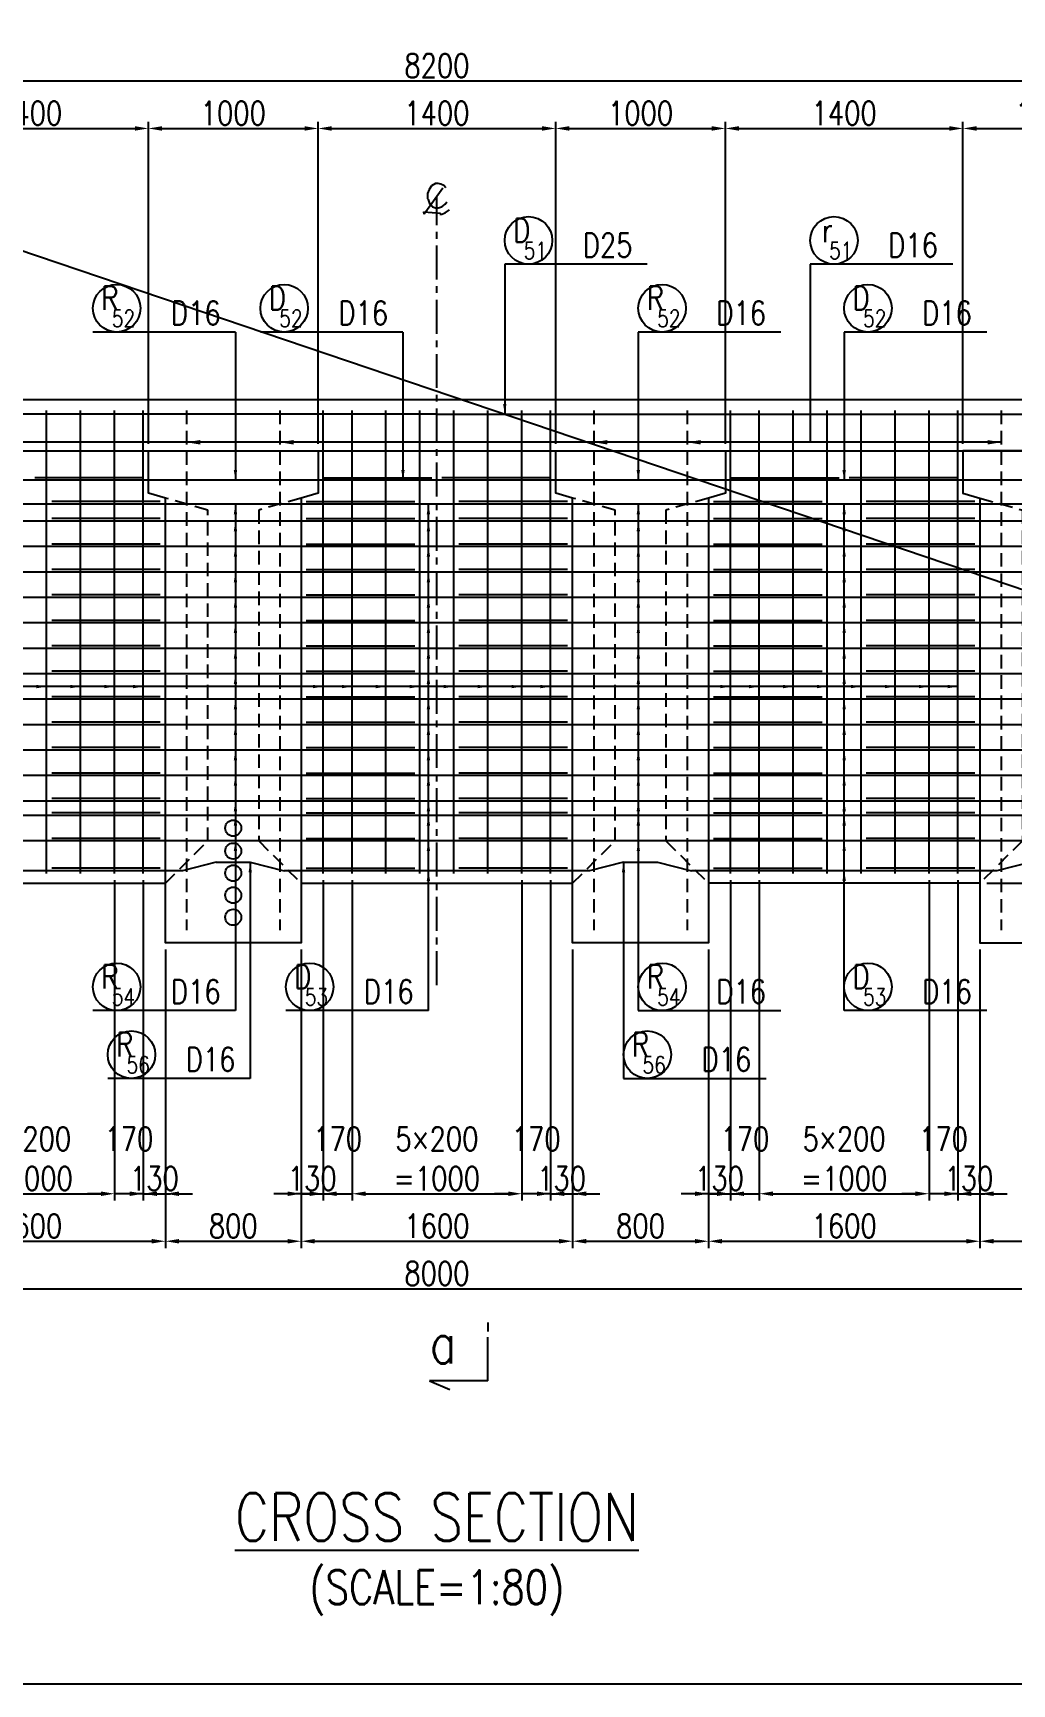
# Model space of a CAD drawing. Header units: millimetres. Extents: x -41433 to 131500, y -94900 to 39745.
# Drawn here: x 56120 to 61889, y 0 to 9733 of the extents above; entities that cross this region are included whole.
import ezdxf
from ezdxf.enums import TextEntityAlignment as Align

# ---------------------------------------------------------------- set-up
doc = ezdxf.new("R2010")
doc.units = ezdxf.units.MM
doc.header["$LTSCALE"] = 160
doc.header["$MEASUREMENT"] = 0
doc.linetypes.add('CENTER', pattern=[2, 1.25, -0.25, 0.25, -0.25])
doc.linetypes.add('DASHED', pattern=[0.75, 0.5, -0.25])
doc.layers.get('DEFPOINTS').update_dxf_attribs({"color": 53, "linetype": 'CONTINUOUS'})
for name, color, linetype in [('CENTER', 6, 'CENTER'), ('DIM', 6, 'CONTINUOUS'), ('DIM-L', 6, 'CONTINUOUS'), ('GAIKEI-KEIKAKU', 4, 'CONTINUOUS'), ('TEKKIN-L', 2, 'CONTINUOUS'), ('TEKKIN-R', 3, 'CONTINUOUS'), ('TEKKIN-S', 3, 'CONTINUOUS'), ('TEXT', 4, 'CONTINUOUS'), ('TITLE', 3, 'CONTINUOUS')]:
    doc.layers.add(name, color=color, linetype=linetype)
doc.styles.add('DIM-TEXT', font='ROMANS', dxfattribs={"width": 0.8, "bigfont": 'EXTFONT'})
doc.styles.add('romans', font='romans.shx', dxfattribs={"bigfont": 'extfont.shx'})
doc.dimstyles.new('DIM40', dxfattribs={"dimscale": 40, "dimtxt": 3.5, "dimasz": 2, "dimexe": 1, "dimexo": 1, "dimgap": 0.5, "dimtad": 1, "dimdec": 0, "dimzin": 9, "dimdsep": 46, "dimtxsty": 'DIM-TEXT', "dimcen": 0, "dimclrt": 4, "dimaunit": 1, "dimadec": 4, "dimazin": 0, "dimtfac": 1, "dimtdec": 0, "dimtix": 1, "dimtmove": 2, "dimatfit": 0, "dimfxl": 1, "dimlwd": -1, "dimlwe": -1, "dimarcsym": 0})

# ---------------------------------------------------------------- blocks, each defined once
blk = doc.blocks.new('*D158')
at = {"layer": 'DEFPOINTS', "color": 0, "transparency": 16777216}
for p in [(62600, 9450), (54400, 7270), (62600, 7270)]:
    blk.add_point(p, dxfattribs=at)
at = {"layer": 'DIM', "color": 0, "transparency": 16777216}
for p, q in [((54400, 7310), (54400, 9490)), ((54480, 9450), (62520, 9450)), ((62600, 7310), (62600, 9490))]:
    blk.add_line(p, q, dxfattribs=at)
for points in [[(54480, 9463.3), (54480, 9436.7), (54400, 9450)], [(62520, 9463.3), (62520, 9436.7), (62600, 9450)]]:
    blk.add_solid(points, dxfattribs=at)
at = {"layer": 'DIM', "color": 4, "transparency": 16777216, "insert": (58500, 9540), "char_height": 140, "attachment_point": 5, "style": 'DIM-TEXT'}
blk.add_mtext('8200', dxfattribs=at)
blk = doc.blocks.new('*D160')
at = {"layer": 'DEFPOINTS', "color": 0, "transparency": 16777216}
for p in [(56800, 9170), (55400, 7270), (56800, 7270)]:
    blk.add_point(p, dxfattribs=at)
at = {"layer": 'DIM', "color": 0, "transparency": 16777216}
for p, q in [((55400, 7310), (55400, 9210)), ((55480, 9170), (56720, 9170)), ((56800, 7310), (56800, 9210))]:
    blk.add_line(p, q, dxfattribs=at)
for points in [[(55480, 9183.3), (55480, 9156.7), (55400, 9170)], [(56720, 9183.3), (56720, 9156.7), (56800, 9170)]]:
    blk.add_solid(points, dxfattribs=at)
at = {"layer": 'DIM', "color": 4, "transparency": 16777216, "insert": (56100, 9260), "char_height": 140, "attachment_point": 5, "style": 'DIM-TEXT'}
blk.add_mtext('1400', dxfattribs=at)
blk = doc.blocks.new('*D161')
at = {"layer": 'DEFPOINTS', "color": 0, "transparency": 16777216}
for p in [(57800, 9170), (56800, 7270), (57800, 7270)]:
    blk.add_point(p, dxfattribs=at)
at = {"layer": 'DIM', "color": 0, "transparency": 16777216}
for p, q in [((56800, 7310), (56800, 9210)), ((56880, 9170), (57720, 9170)), ((57800, 7310), (57800, 9210))]:
    blk.add_line(p, q, dxfattribs=at)
for points in [[(56880, 9183.3), (56880, 9156.7), (56800, 9170)], [(57720, 9183.3), (57720, 9156.7), (57800, 9170)]]:
    blk.add_solid(points, dxfattribs=at)
at = {"layer": 'DIM', "color": 4, "transparency": 16777216, "insert": (57300, 9260), "char_height": 140, "attachment_point": 5, "style": 'DIM-TEXT'}
blk.add_mtext('1000', dxfattribs=at)
blk = doc.blocks.new('*D162')
at = {"layer": 'DEFPOINTS', "color": 0, "transparency": 16777216}
for p in [(59200, 9170), (57800, 7270), (59200, 7270)]:
    blk.add_point(p, dxfattribs=at)
at = {"layer": 'DIM', "color": 0, "transparency": 16777216}
for p, q in [((57800, 7310), (57800, 9210)), ((57880, 9170), (59120, 9170)), ((59200, 7310), (59200, 9210))]:
    blk.add_line(p, q, dxfattribs=at)
for points in [[(57880, 9183.3), (57880, 9156.7), (57800, 9170)], [(59120, 9183.3), (59120, 9156.7), (59200, 9170)]]:
    blk.add_solid(points, dxfattribs=at)
at = {"layer": 'DIM', "color": 4, "transparency": 16777216, "insert": (58500, 9260), "char_height": 140, "attachment_point": 5, "style": 'DIM-TEXT'}
blk.add_mtext('1400', dxfattribs=at)
blk = doc.blocks.new('*D163')
at = {"layer": 'DEFPOINTS', "color": 0, "transparency": 16777216}
for p in [(60200, 9170), (59200, 7270), (60200, 7270)]:
    blk.add_point(p, dxfattribs=at)
at = {"layer": 'DIM', "color": 0, "transparency": 16777216}
for p, q in [((59200, 7310), (59200, 9210)), ((59280, 9170), (60120, 9170)), ((60200, 7310), (60200, 9210))]:
    blk.add_line(p, q, dxfattribs=at)
for points in [[(59280, 9183.3), (59280, 9156.7), (59200, 9170)], [(60120, 9183.3), (60120, 9156.7), (60200, 9170)]]:
    blk.add_solid(points, dxfattribs=at)
at = {"layer": 'DIM', "color": 4, "transparency": 16777216, "insert": (59700, 9260), "char_height": 140, "attachment_point": 5, "style": 'DIM-TEXT'}
blk.add_mtext('1000', dxfattribs=at)
blk = doc.blocks.new('*D164')
at = {"layer": 'DEFPOINTS', "color": 0, "transparency": 16777216}
for p in [(61600, 9170), (60200, 7270), (61600, 7270)]:
    blk.add_point(p, dxfattribs=at)
at = {"layer": 'DIM', "color": 0, "transparency": 16777216}
for p, q in [((60200, 7310), (60200, 9210)), ((60280, 9170), (61520, 9170)), ((61600, 7310), (61600, 9210))]:
    blk.add_line(p, q, dxfattribs=at)
for points in [[(60280, 9183.3), (60280, 9156.7), (60200, 9170)], [(61520, 9183.3), (61520, 9156.7), (61600, 9170)]]:
    blk.add_solid(points, dxfattribs=at)
at = {"layer": 'DIM', "color": 4, "transparency": 16777216, "insert": (60900, 9260), "char_height": 140, "attachment_point": 5, "style": 'DIM-TEXT'}
blk.add_mtext('1400', dxfattribs=at)
blk = doc.blocks.new('*D165')
at = {"layer": 'DEFPOINTS', "color": 0, "transparency": 16777216}
for p in [(62600, 9170), (61600, 7270), (62600, 7270)]:
    blk.add_point(p, dxfattribs=at)
at = {"layer": 'DIM', "color": 0, "transparency": 16777216}
for p, q in [((61600, 7310), (61600, 9210)), ((61680, 9170), (62520, 9170)), ((62600, 7310), (62600, 9210))]:
    blk.add_line(p, q, dxfattribs=at)
for points in [[(61680, 9183.3), (61680, 9156.7), (61600, 9170)], [(62520, 9183.3), (62520, 9156.7), (62600, 9170)]]:
    blk.add_solid(points, dxfattribs=at)
at = {"layer": 'DIM', "color": 4, "transparency": 16777216, "insert": (62100, 9260), "char_height": 140, "attachment_point": 5, "style": 'DIM-TEXT'}
blk.add_mtext('1000', dxfattribs=at)
blk = doc.blocks.new('*D166')
at = {"layer": 'DEFPOINTS', "color": 0, "transparency": 16777216}
for p in [(54500, 4370), (62500, 4370), (62500, 2330)]:
    blk.add_point(p, dxfattribs=at)
at = {"layer": 'DIM', "color": 0, "transparency": 16777216}
for p, q in [((54500, 4330), (54500, 2290)), ((62500, 4330), (62500, 2290)), ((54580, 2330), (62420, 2330))]:
    blk.add_line(p, q, dxfattribs=at)
for points in [[(54580, 2343.3), (54580, 2316.7), (54500, 2330)], [(62420, 2343.3), (62420, 2316.7), (62500, 2330)]]:
    blk.add_solid(points, dxfattribs=at)
at = {"layer": 'DIM', "color": 4, "transparency": 16777216, "insert": (58500, 2420), "char_height": 140, "attachment_point": 5, "style": 'DIM-TEXT'}
blk.add_mtext('8000', dxfattribs=at)
blk = doc.blocks.new('*D168')
at = {"layer": 'DEFPOINTS', "color": 0, "transparency": 16777216}
for p in [(55300, 4370), (56900, 4370), (56900, 2610)]:
    blk.add_point(p, dxfattribs=at)
at = {"layer": 'DIM', "color": 0, "transparency": 16777216}
for p, q in [((55300, 4330), (55300, 2570)), ((56900, 4330), (56900, 2570)), ((55380, 2610), (56820, 2610))]:
    blk.add_line(p, q, dxfattribs=at)
for points in [[(55380, 2623.3), (55380, 2596.7), (55300, 2610)], [(56820, 2623.3), (56820, 2596.7), (56900, 2610)]]:
    blk.add_solid(points, dxfattribs=at)
at = {"layer": 'DIM', "color": 4, "transparency": 16777216, "insert": (56100, 2700), "char_height": 140, "attachment_point": 5, "style": 'DIM-TEXT'}
blk.add_mtext('1600', dxfattribs=at)
blk = doc.blocks.new('*D169')
at = {"layer": 'DEFPOINTS', "color": 0, "transparency": 16777216}
for p in [(56900, 4370), (57700, 4370), (57700, 2610)]:
    blk.add_point(p, dxfattribs=at)
at = {"layer": 'DIM', "color": 0, "transparency": 16777216}
for p, q in [((56900, 4330), (56900, 2570)), ((57700, 4330), (57700, 2570)), ((56980, 2610), (57620, 2610))]:
    blk.add_line(p, q, dxfattribs=at)
for points in [[(56980, 2623.3), (56980, 2596.7), (56900, 2610)], [(57620, 2623.3), (57620, 2596.7), (57700, 2610)]]:
    blk.add_solid(points, dxfattribs=at)
at = {"layer": 'DIM', "color": 4, "transparency": 16777216, "insert": (57300, 2700), "char_height": 140, "attachment_point": 5, "style": 'DIM-TEXT'}
blk.add_mtext('800', dxfattribs=at)
blk = doc.blocks.new('*D170')
at = {"layer": 'DEFPOINTS', "color": 0, "transparency": 16777216}
for p in [(57700, 4370), (59300, 4370), (59300, 2610)]:
    blk.add_point(p, dxfattribs=at)
at = {"layer": 'DIM', "color": 0, "transparency": 16777216}
for p, q in [((57700, 4330), (57700, 2570)), ((59300, 4330), (59300, 2570)), ((57780, 2610), (59220, 2610))]:
    blk.add_line(p, q, dxfattribs=at)
for points in [[(57780, 2623.3), (57780, 2596.7), (57700, 2610)], [(59220, 2623.3), (59220, 2596.7), (59300, 2610)]]:
    blk.add_solid(points, dxfattribs=at)
at = {"layer": 'DIM', "color": 4, "transparency": 16777216, "insert": (58500, 2700), "char_height": 140, "attachment_point": 5, "style": 'DIM-TEXT'}
blk.add_mtext('1600', dxfattribs=at)
blk = doc.blocks.new('*D171')
at = {"layer": 'DEFPOINTS', "color": 0, "transparency": 16777216}
for p in [(59300, 4370), (60100, 4370), (60100, 2610)]:
    blk.add_point(p, dxfattribs=at)
at = {"layer": 'DIM', "color": 0, "transparency": 16777216}
for p, q in [((59300, 4330), (59300, 2570)), ((60100, 4330), (60100, 2570)), ((59380, 2610), (60020, 2610))]:
    blk.add_line(p, q, dxfattribs=at)
for points in [[(59380, 2623.3), (59380, 2596.7), (59300, 2610)], [(60020, 2623.3), (60020, 2596.7), (60100, 2610)]]:
    blk.add_solid(points, dxfattribs=at)
at = {"layer": 'DIM', "color": 4, "transparency": 16777216, "insert": (59700, 2700), "char_height": 140, "attachment_point": 5, "style": 'DIM-TEXT'}
blk.add_mtext('800', dxfattribs=at)
blk = doc.blocks.new('*D172')
at = {"layer": 'DEFPOINTS', "color": 0, "transparency": 16777216}
for p in [(60100, 4370), (61700, 4370), (61700, 2610)]:
    blk.add_point(p, dxfattribs=at)
at = {"layer": 'DIM', "color": 0, "transparency": 16777216}
for p, q in [((60100, 4330), (60100, 2570)), ((61700, 4330), (61700, 2570)), ((60180, 2610), (61620, 2610))]:
    blk.add_line(p, q, dxfattribs=at)
for points in [[(60180, 2623.3), (60180, 2596.7), (60100, 2610)], [(61620, 2623.3), (61620, 2596.7), (61700, 2610)]]:
    blk.add_solid(points, dxfattribs=at)
at = {"layer": 'DIM', "color": 4, "transparency": 16777216, "insert": (60900, 2700), "char_height": 140, "attachment_point": 5, "style": 'DIM-TEXT'}
blk.add_mtext('1600', dxfattribs=at)
blk = doc.blocks.new('*D173')
at = {"layer": 'DEFPOINTS', "color": 0, "transparency": 16777216}
for p in [(61700, 4370), (62500, 4370), (62500, 2610)]:
    blk.add_point(p, dxfattribs=at)
at = {"layer": 'DIM', "color": 0, "transparency": 16777216}
for p, q in [((61700, 4330), (61700, 2570)), ((62500, 4330), (62500, 2570)), ((61780, 2610), (62420, 2610))]:
    blk.add_line(p, q, dxfattribs=at)
for points in [[(61780, 2623.3), (61780, 2596.7), (61700, 2610)], [(62420, 2623.3), (62420, 2596.7), (62500, 2610)]]:
    blk.add_solid(points, dxfattribs=at)
at = {"layer": 'DIM', "color": 4, "transparency": 16777216, "insert": (62100, 2700), "char_height": 140, "attachment_point": 5, "style": 'DIM-TEXT'}
blk.add_mtext('800', dxfattribs=at)
blk = doc.blocks.new('*D231')
at = {"layer": 'DEFPOINTS', "color": 0, "transparency": 16777216}
for p in [(55600, 4778), (56600, 4778), (56600, 2890)]:
    blk.add_point(p, dxfattribs=at)
at = {"layer": 'DIM', "color": 0, "transparency": 16777216}
for p, q in [((55600, 4738), (55600, 2850)), ((56600, 4738), (56600, 2850)), ((55680, 2890), (56520, 2890))]:
    blk.add_line(p, q, dxfattribs=at)
for points in [[(55680, 2903.3), (55680, 2876.7), (55600, 2890)], [(56520, 2903.3), (56520, 2876.7), (56600, 2890)]]:
    blk.add_solid(points, dxfattribs=at)
at = {"layer": 'DIM', "color": 4, "transparency": 16777216, "insert": (56100, 3096.7), "char_height": 140, "attachment_point": 5, "style": 'DIM-TEXT'}
blk.add_mtext('5×200\\P=1000', dxfattribs=at)
blk = doc.blocks.new('*D232')
at = {"layer": 'DEFPOINTS', "color": 0, "transparency": 16777216}
for p in [(56770, 4778), (56900, 4370), (56900, 2890)]:
    blk.add_point(p, dxfattribs=at)
at = {"layer": 'DIM', "color": 0, "transparency": 16777216}
for p, q in [((56770, 4738), (56770, 2850)), ((56900, 4330), (56900, 2850)), ((56690, 2890), (56610, 2890)), ((56770, 2890), (56900, 2890)), ((56980, 2890), (57060, 2890))]:
    blk.add_line(p, q, dxfattribs=at)
for points in [[(56690, 2903.3), (56690, 2876.7), (56770, 2890)], [(56980, 2903.3), (56980, 2876.7), (56900, 2890)]]:
    blk.add_solid(points, dxfattribs=at)
at = {"layer": 'DIM', "color": 4, "transparency": 16777216, "insert": (56835, 2980), "char_height": 140, "attachment_point": 5, "style": 'DIM-TEXT'}
blk.add_mtext('130', dxfattribs=at)
blk = doc.blocks.new('*D411')
at = {"layer": 'DEFPOINTS', "color": 0, "transparency": 16777216}
for p in [(56600, 4778), (56770, 4778), (56600, 2890)]:
    blk.add_point(p, dxfattribs=at)
at = {"layer": 'DIM', "color": 0, "transparency": 16777216}
for p, q in [((56600, 4738), (56600, 2850)), ((56770, 4738), (56770, 2850)), ((56520, 2890), (56440, 2890)), ((56770, 2890), (56600, 2890)), ((56850, 2890), (56930, 2890))]:
    blk.add_line(p, q, dxfattribs=at)
for points in [[(56520, 2903.3), (56520, 2876.7), (56600, 2890)], [(56850, 2903.3), (56850, 2876.7), (56770, 2890)]]:
    blk.add_solid(points, dxfattribs=at)
at = {"layer": 'DIM', "color": 4, "transparency": 16777216, "insert": (56685, 3096.7), "char_height": 140, "attachment_point": 5, "style": 'DIM-TEXT'}
blk.add_mtext('170\\P ', dxfattribs=at)
blk = doc.blocks.new('*D414')
at = {"layer": 'DEFPOINTS', "color": 0, "transparency": 16777216}
for p in [(57830, 4778), (57700, 4370), (57830, 2890)]:
    blk.add_point(p, dxfattribs=at)
at = {"layer": 'DIM', "color": 0, "transparency": 16777216}
for p, q in [((57830, 4738), (57830, 2850)), ((57700, 4330), (57700, 2850)), ((57620, 2890), (57540, 2890)), ((57700, 2890), (57830, 2890)), ((57910, 2890), (57990, 2890))]:
    blk.add_line(p, q, dxfattribs=at)
for points in [[(57620, 2903.3), (57620, 2876.7), (57700, 2890)], [(57910, 2903.3), (57910, 2876.7), (57830, 2890)]]:
    blk.add_solid(points, dxfattribs=at)
at = {"layer": 'DIM', "color": 4, "transparency": 16777216, "insert": (57765, 2980), "char_height": 140, "attachment_point": 5, "style": 'DIM-TEXT'}
blk.add_mtext('130', dxfattribs=at)
blk = doc.blocks.new('*D415')
at = {"layer": 'DEFPOINTS', "color": 0, "transparency": 16777216}
for p in [(58000, 4778), (59000, 4778), (59000, 2890)]:
    blk.add_point(p, dxfattribs=at)
at = {"layer": 'DIM', "color": 0, "transparency": 16777216}
for p, q in [((58000, 4738), (58000, 2850)), ((59000, 4738), (59000, 2850)), ((58080, 2890), (58920, 2890))]:
    blk.add_line(p, q, dxfattribs=at)
for points in [[(58080, 2903.3), (58080, 2876.7), (58000, 2890)], [(58920, 2903.3), (58920, 2876.7), (59000, 2890)]]:
    blk.add_solid(points, dxfattribs=at)
at = {"layer": 'DIM', "color": 4, "transparency": 16777216, "insert": (58500, 3096.7), "char_height": 140, "attachment_point": 5, "style": 'DIM-TEXT'}
blk.add_mtext('5×200\\P=1000', dxfattribs=at)
blk = doc.blocks.new('*D416')
at = {"layer": 'DEFPOINTS', "color": 0, "transparency": 16777216}
for p in [(59170, 4778), (59300, 4370), (59300, 2890)]:
    blk.add_point(p, dxfattribs=at)
at = {"layer": 'DIM', "color": 0, "transparency": 16777216}
for p, q in [((59170, 4738), (59170, 2850)), ((59300, 4330), (59300, 2850)), ((59090, 2890), (59010, 2890)), ((59170, 2890), (59300, 2890)), ((59380, 2890), (59460, 2890))]:
    blk.add_line(p, q, dxfattribs=at)
for points in [[(59090, 2903.3), (59090, 2876.7), (59170, 2890)], [(59380, 2903.3), (59380, 2876.7), (59300, 2890)]]:
    blk.add_solid(points, dxfattribs=at)
at = {"layer": 'DIM', "color": 4, "transparency": 16777216, "insert": (59235, 2980), "char_height": 140, "attachment_point": 5, "style": 'DIM-TEXT'}
blk.add_mtext('130', dxfattribs=at)
blk = doc.blocks.new('*D412')
at = {"layer": 'DEFPOINTS', "color": 0, "transparency": 16777216}
for p in [(57830, 4778), (58000, 4778), (58000, 2890)]:
    blk.add_point(p, dxfattribs=at)
at = {"layer": 'DIM', "color": 0, "transparency": 16777216}
for p, q in [((57830, 4738), (57830, 2850)), ((58000, 4738), (58000, 2850)), ((57750, 2890), (57670, 2890)), ((57830, 2890), (58000, 2890)), ((58080, 2890), (58160, 2890))]:
    blk.add_line(p, q, dxfattribs=at)
for points in [[(57750, 2903.3), (57750, 2876.7), (57830, 2890)], [(58080, 2903.3), (58080, 2876.7), (58000, 2890)]]:
    blk.add_solid(points, dxfattribs=at)
at = {"layer": 'DIM', "color": 4, "transparency": 16777216, "insert": (57915, 3096.7), "char_height": 140, "attachment_point": 5, "style": 'DIM-TEXT'}
blk.add_mtext('170\\P ', dxfattribs=at)
blk = doc.blocks.new('*D413')
at = {"layer": 'DEFPOINTS', "color": 0, "transparency": 16777216}
for p in [(59000, 4778), (59170, 4778), (59000, 2890)]:
    blk.add_point(p, dxfattribs=at)
at = {"layer": 'DIM', "color": 0, "transparency": 16777216}
for p, q in [((59000, 4738), (59000, 2850)), ((59170, 4738), (59170, 2850)), ((58920, 2890), (58840, 2890)), ((59170, 2890), (59000, 2890)), ((59250, 2890), (59330, 2890))]:
    blk.add_line(p, q, dxfattribs=at)
for points in [[(58920, 2903.3), (58920, 2876.7), (59000, 2890)], [(59250, 2903.3), (59250, 2876.7), (59170, 2890)]]:
    blk.add_solid(points, dxfattribs=at)
at = {"layer": 'DIM', "color": 4, "transparency": 16777216, "insert": (59085, 3096.7), "char_height": 140, "attachment_point": 5, "style": 'DIM-TEXT'}
blk.add_mtext('170\\P ', dxfattribs=at)
blk = doc.blocks.new('*D419')
at = {"layer": 'DEFPOINTS', "color": 0, "transparency": 16777216}
for p in [(60230, 4778), (60100, 4370), (60230, 2890)]:
    blk.add_point(p, dxfattribs=at)
at = {"layer": 'DIM', "color": 0, "transparency": 16777216}
for p, q in [((60230, 4738), (60230, 2850)), ((60100, 4330), (60100, 2850)), ((60020, 2890), (59940, 2890)), ((60100, 2890), (60230, 2890)), ((60310, 2890), (60390, 2890))]:
    blk.add_line(p, q, dxfattribs=at)
for points in [[(60020, 2903.3), (60020, 2876.7), (60100, 2890)], [(60310, 2903.3), (60310, 2876.7), (60230, 2890)]]:
    blk.add_solid(points, dxfattribs=at)
at = {"layer": 'DIM', "color": 4, "transparency": 16777216, "insert": (60165, 2980), "char_height": 140, "attachment_point": 5, "style": 'DIM-TEXT'}
blk.add_mtext('130', dxfattribs=at)
blk = doc.blocks.new('*D420')
at = {"layer": 'DEFPOINTS', "color": 0, "transparency": 16777216}
for p in [(60400, 4778), (61400, 4778), (61400, 2890)]:
    blk.add_point(p, dxfattribs=at)
at = {"layer": 'DIM', "color": 0, "transparency": 16777216}
for p, q in [((60400, 4738), (60400, 2850)), ((61400, 4738), (61400, 2850)), ((60480, 2890), (61320, 2890))]:
    blk.add_line(p, q, dxfattribs=at)
for points in [[(60480, 2903.3), (60480, 2876.7), (60400, 2890)], [(61320, 2903.3), (61320, 2876.7), (61400, 2890)]]:
    blk.add_solid(points, dxfattribs=at)
at = {"layer": 'DIM', "color": 4, "transparency": 16777216, "insert": (60900, 3096.7), "char_height": 140, "attachment_point": 5, "style": 'DIM-TEXT'}
blk.add_mtext('5×200\\P=1000', dxfattribs=at)
blk = doc.blocks.new('*D421')
at = {"layer": 'DEFPOINTS', "color": 0, "transparency": 16777216}
for p in [(61570, 4778), (61700, 4370), (61700, 2890)]:
    blk.add_point(p, dxfattribs=at)
at = {"layer": 'DIM', "color": 0, "transparency": 16777216}
for p, q in [((61570, 4738), (61570, 2850)), ((61700, 4330), (61700, 2850)), ((61490, 2890), (61410, 2890)), ((61570, 2890), (61700, 2890)), ((61780, 2890), (61860, 2890))]:
    blk.add_line(p, q, dxfattribs=at)
for points in [[(61490, 2903.3), (61490, 2876.7), (61570, 2890)], [(61780, 2903.3), (61780, 2876.7), (61700, 2890)]]:
    blk.add_solid(points, dxfattribs=at)
at = {"layer": 'DIM', "color": 4, "transparency": 16777216, "insert": (61635, 2980), "char_height": 140, "attachment_point": 5, "style": 'DIM-TEXT'}
blk.add_mtext('130', dxfattribs=at)
blk = doc.blocks.new('*D417')
at = {"layer": 'DEFPOINTS', "color": 0, "transparency": 16777216}
for p in [(60230, 4778), (60400, 4778), (60400, 2890)]:
    blk.add_point(p, dxfattribs=at)
at = {"layer": 'DIM', "color": 0, "transparency": 16777216}
for p, q in [((60230, 4738), (60230, 2850)), ((60400, 4738), (60400, 2850)), ((60150, 2890), (60070, 2890)), ((60230, 2890), (60400, 2890)), ((60480, 2890), (60560, 2890))]:
    blk.add_line(p, q, dxfattribs=at)
for points in [[(60150, 2903.3), (60150, 2876.7), (60230, 2890)], [(60480, 2903.3), (60480, 2876.7), (60400, 2890)]]:
    blk.add_solid(points, dxfattribs=at)
at = {"layer": 'DIM', "color": 4, "transparency": 16777216, "insert": (60315, 3096.7), "char_height": 140, "attachment_point": 5, "style": 'DIM-TEXT'}
blk.add_mtext('170\\P ', dxfattribs=at)
blk = doc.blocks.new('*D418')
at = {"layer": 'DEFPOINTS', "color": 0, "transparency": 16777216}
for p in [(61400, 4778), (61570, 4778), (61400, 2890)]:
    blk.add_point(p, dxfattribs=at)
at = {"layer": 'DIM', "color": 0, "transparency": 16777216}
for p, q in [((61400, 4738), (61400, 2850)), ((61570, 4738), (61570, 2850)), ((61320, 2890), (61240, 2890)), ((61570, 2890), (61400, 2890)), ((61650, 2890), (61730, 2890))]:
    blk.add_line(p, q, dxfattribs=at)
for points in [[(61320, 2903.3), (61320, 2876.7), (61400, 2890)], [(61650, 2903.3), (61650, 2876.7), (61570, 2890)]]:
    blk.add_solid(points, dxfattribs=at)
at = {"layer": 'DIM', "color": 4, "transparency": 16777216, "insert": (61485, 3096.7), "char_height": 140, "attachment_point": 5, "style": 'DIM-TEXT'}
blk.add_mtext('170\\P ', dxfattribs=at)
blk = doc.blocks.new('A$C101A6795')
at = {"layer": 'DEFPOINTS'}
for centre in [(0, 675.4), (0, 540), (0, 410), (0, 280), (0, 150)]:
    blk.add_circle(centre, 47.5, dxfattribs=at)
blk = doc.blocks.new('*D1336')
at = {"layer": 'DEFPOINTS', "color": 0, "transparency": 16777216}
for p in [(62200, 4794), (61700, 4720), (64200, 4720)]:
    blk.add_point(p, dxfattribs=at)
at = {"layer": 'DIM', "color": 0, "transparency": 16777216}
for p, q in [((64200, 4874), (64200, 4954)), ((62240, 4794), (64240, 4794)), ((64200, 4794), (64200, 4720)), ((61740, 4720), (64240, 4720)), ((64200, 4640), (64200, 4560))]:
    blk.add_line(p, q, dxfattribs=at)
for points in [[(64186.7, 4874), (64213.3, 4874), (64200, 4794)], [(64186.7, 4640), (64213.3, 4640), (64200, 4720)]]:
    blk.add_solid(points, dxfattribs=at)
at = {"layer": 'DIM', "color": 4, "transparency": 16777216, "insert": (63993.3, 4757), "char_height": 140, "attachment_point": 5, "rotation": 90, "style": 'DIM-TEXT'}
blk.add_mtext('74\\P ', dxfattribs=at)

msp = doc.modelspace()

# ---------------------------------------------------------------- linework, layer by layer
at = {"layer": 'CENTER'}
msp.add_line((58500, 4120), (58500, 8770), dxfattribs=at)
at = {"layer": 'DEFPOINTS'}
msp.add_line((50000, 10500), (81000, 0), dxfattribs=at)
at = {"layer": 'DEFPOINTS', "flags": 128}
msp.add_lwpolyline([(50000, 0), (81000, 0), (81000, 10500), (50000, 10500)], close=True, dxfattribs=at)
at = {"layer": 'DIM-L'}
for p, q in [((59740, 8370), (58900, 8370)), ((58900, 8370), (58900, 7486.5)), ((60700, 8370), (60700, 7320)), ((61540, 8370), (60700, 8370)), ((57313, 7970), (56473, 7970)), ((57313, 7970), (57313, 7096)), ((58300, 7970), (57460, 7970)), ((58300, 7970), (58300, 7096)), ((59687, 7970), (59687, 7096)), ((60527, 7970), (59687, 7970)), ((61740, 7970), (60900, 7970)), ((60900, 7970), (60900, 7096)), ((61825, 7320), (55175, 7320)), ((57313, 6955), (57313, 3970)), ((58450, 3970), (58450, 6955)), ((59687, 6955), (59687, 3970)), ((60900, 3970), (60900, 6955)), ((61570, 5880), (54950, 5880)), ((57400, 4844), (57400, 3570)), ((59600, 4844), (59600, 3570)), ((57313, 3970), (56473, 3970)), ((58450, 3970), (57610, 3970)), ((59687, 3970), (60527, 3970)), ((61740, 3970), (60900, 3970)), ((57400, 3570), (56560, 3570)), ((59600, 3570), (60440, 3570))]:
    msp.add_line(p, q, dxfattribs=at)
for centre in [(59040, 8510), (60840, 8510), (56613, 8110), (57600, 8110), (59827, 8110), (61040, 8110), (56613, 4110), (57750, 4110), (59827, 4110), (61040, 4110), (56700, 3710), (59740, 3710)]:
    msp.add_circle(centre, 140, dxfattribs=at)
for points in [[(58890, 7546.5), (58910, 7546.5), (58900, 7486.5)], [(57105, 7306.67), (57105, 7333.33), (57025, 7320)], [(57655, 7306.67), (57655, 7333.33), (57575, 7320)], [(59505, 7306.67), (59505, 7333.33), (59425, 7320)], [(60055, 7306.67), (60055, 7333.33), (59975, 7320)], [(61745, 7333.33), (61745, 7306.67), (61825, 7320)], [(57303, 7156), (57323, 7156), (57313, 7096)], [(58290, 7156), (58310, 7156), (58300, 7096)], [(59677, 7156), (59697, 7156), (59687, 7096)], [(60890, 7156), (60910, 7156), (60900, 7096)], [(57323, 6895), (57303, 6895), (57313, 6955)], [(58460, 6895), (58440, 6895), (58450, 6955)], [(59697, 6895), (59677, 6895), (59687, 6955)], [(60910, 6895), (60890, 6895), (60900, 6955)], [(57323, 6795), (57303, 6795), (57313, 6855)], [(58460, 6795), (58440, 6795), (58450, 6855)], [(59697, 6795), (59677, 6795), (59687, 6855)], [(60910, 6795), (60890, 6795), (60900, 6855)], [(57323, 6645), (57303, 6645), (57313, 6705)], [(58460, 6645), (58440, 6645), (58450, 6705)], [(59697, 6645), (59677, 6645), (59687, 6705)], [(60910, 6645), (60890, 6645), (60900, 6705)], [(57323, 6495), (57303, 6495), (57313, 6555)], [(58460, 6495), (58440, 6495), (58450, 6555)], [(59697, 6495), (59677, 6495), (59687, 6555)], [(60910, 6495), (60890, 6495), (60900, 6555)], [(57323, 6345), (57303, 6345), (57313, 6405)], [(58460, 6345), (58440, 6345), (58450, 6405)], [(59697, 6345), (59677, 6345), (59687, 6405)], [(60910, 6345), (60890, 6345), (60900, 6405)], [(57323, 6195), (57303, 6195), (57313, 6255)], [(58460, 6195), (58440, 6195), (58450, 6255)], [(59697, 6195), (59677, 6195), (59687, 6255)], [(60910, 6195), (60890, 6195), (60900, 6255)], [(57323, 6045), (57303, 6045), (57313, 6105)], [(58460, 6045), (58440, 6045), (58450, 6105)], [(59697, 6045), (59677, 6045), (59687, 6105)], [(60910, 6045), (60890, 6045), (60900, 6105)], [(57323, 5895), (57303, 5895), (57313, 5955)], [(58460, 5895), (58440, 5895), (58450, 5955)], [(59697, 5895), (59677, 5895), (59687, 5955)], [(60910, 5895), (60890, 5895), (60900, 5955)], [(56140, 5870), (56140, 5890), (56200, 5880)], [(56340, 5870), (56340, 5890), (56400, 5880)], [(56540, 5870), (56540, 5890), (56600, 5880)], [(56710, 5870), (56710, 5890), (56770, 5880)], [(57770, 5870), (57770, 5890), (57830, 5880)], [(57940, 5870), (57940, 5890), (58000, 5880)], [(58140, 5870), (58140, 5890), (58200, 5880)], [(58340, 5870), (58340, 5890), (58400, 5880)], [(58540, 5870), (58540, 5890), (58600, 5880)], [(58740, 5870), (58740, 5890), (58800, 5880)], [(58940, 5870), (58940, 5890), (59000, 5880)], [(59110, 5870), (59110, 5890), (59170, 5880)], [(60170, 5870), (60170, 5890), (60230, 5880)], [(60340, 5870), (60340, 5890), (60400, 5880)], [(60540, 5870), (60540, 5890), (60600, 5880)], [(60740, 5870), (60740, 5890), (60800, 5880)], [(60940, 5870), (60940, 5890), (61000, 5880)], [(61140, 5870), (61140, 5890), (61200, 5880)], [(61340, 5870), (61340, 5890), (61400, 5880)], [(61510, 5870), (61510, 5890), (61570, 5880)], [(57323, 5745), (57303, 5745), (57313, 5805)], [(58460, 5745), (58440, 5745), (58450, 5805)], [(59697, 5745), (59677, 5745), (59687, 5805)], [(60910, 5745), (60890, 5745), (60900, 5805)], [(57323, 5595), (57303, 5595), (57313, 5655)], [(58460, 5595), (58440, 5595), (58450, 5655)], [(59697, 5595), (59677, 5595), (59687, 5655)], [(60910, 5595), (60890, 5595), (60900, 5655)], [(57323, 5445), (57303, 5445), (57313, 5505)], [(58460, 5445), (58440, 5445), (58450, 5505)], [(59697, 5445), (59677, 5445), (59687, 5505)], [(60910, 5445), (60890, 5445), (60900, 5505)], [(57323, 5295), (57303, 5295), (57313, 5355)], [(58460, 5295), (58440, 5295), (58450, 5355)], [(59697, 5295), (59677, 5295), (59687, 5355)], [(60910, 5295), (60890, 5295), (60900, 5355)], [(57323, 5145), (57303, 5145), (57313, 5205)], [(58460, 5145), (58440, 5145), (58450, 5205)], [(59697, 5145), (59677, 5145), (59687, 5205)], [(60910, 5145), (60890, 5145), (60900, 5205)], [(57323, 5060), (57303, 5060), (57313, 5120)], [(58460, 5060), (58440, 5060), (58450, 5120)], [(59697, 5060), (59677, 5060), (59687, 5120)], [(60910, 5060), (60890, 5060), (60900, 5120)], [(57323, 4910), (57303, 4910), (57313, 4970)], [(58460, 4910), (58440, 4910), (58450, 4970)], [(59697, 4910), (59677, 4910), (59687, 4970)], [(60910, 4910), (60890, 4910), (60900, 4970)], [(57410, 4784), (57390, 4784), (57400, 4844)], [(58460, 4734), (58440, 4734), (58450, 4794)], [(59610, 4784), (59590, 4784), (59600, 4844)], [(60910, 4734), (60890, 4734), (60900, 4794)]]:
    msp.add_solid(points, dxfattribs=at)
at = {"layer": 'GAIKEI-KEIKAKU', "ltscale": 0.5}
for p, q in [((55300, 4720), (56900, 4720)), ((57700, 4720), (59300, 4720)), ((61700, 4720), (60100, 4720))]:
    msp.add_line(p, q, dxfattribs=at)
for points in [[(63000, 7570), (54000, 7570)], [(54000, 7270), (54400, 7270), (62600, 7270), (63000, 7270)]]:
    msp.add_lwpolyline(points, dxfattribs=at)
at = {"layer": 'GAIKEI-KEIKAKU', "ltscale": 0.8, "flags": 128}
for points in [[(56900, 6991.43), (56800, 7020), (56800, 7270), (57800, 7270), (57800, 7020), (57700, 6991.43)], [(59300, 6991.43), (59200, 7020), (59200, 7270), (60200, 7270), (60200, 7020), (60100, 6991.43)]]:
    msp.add_lwpolyline(points, dxfattribs=at)
at = {"layer": 'GAIKEI-KEIKAKU', "ltscale": 0.5, "flags": 128}
msp.add_lwpolyline([(61600, 7270), (61600, 7020), (61700, 6991.43), (61700, 4370), (62500, 4370), (62500, 4720), (62250, 4970), (62250, 6920), (62600, 7020), (62600, 7270), (61600, 7270)], dxfattribs=at)
at = {"layer": 'GAIKEI-KEIKAKU', "linetype": 'DASHED'}
for points in [[(56900, 4720), (57150, 4970), (57150, 6920), (56900, 6991.43)], [(57700, 6991.43), (57450, 6920), (57450, 4970), (57700, 4720)], [(59300, 4720), (59550, 4970), (59550, 6920), (59300, 6991.43)], [(60100, 6991.43), (59850, 6920), (59850, 4970), (60100, 4720)], [(61700, 6991.43), (61950, 6920), (61950, 4970), (61700, 4720)]]:
    msp.add_lwpolyline(points, dxfattribs=at)
at = {"layer": 'GAIKEI-KEIKAKU', "flags": 128}
for points in [[(57700, 6991.43), (57700, 4370), (56900, 4370), (56900, 6991.43)], [(60100, 6991.43), (60100, 4370), (59300, 4370), (59300, 6991.43)]]:
    msp.add_lwpolyline(points, dxfattribs=at)
at = {"layer": 'TEKKIN-L'}
for p, q in [((58500, 7486.5), (54026.6, 7486.5)), ((58500, 7486.5), (63026.6, 7486.5)), ((56770, 7096), (55430, 7096)), ((58470, 7096), (56130, 7096)), ((59170, 7096), (57830, 7096)), ((60870, 7096), (58530, 7096)), ((61570, 7096), (60230, 7096)), ((62550, 7096), (60930, 7096)), ((56870, 6955), (55330, 6955)), ((58370, 6955), (56230, 6955)), ((59270, 6955), (57730, 6955)), ((60770, 6955), (58630, 6955)), ((61670, 6955), (60130, 6955)), ((62200, 6955), (61030, 6955)), ((56870, 6855), (55330, 6855)), ((58370, 6855), (56230, 6855)), ((59270, 6855), (57730, 6855)), ((60770, 6855), (58630, 6855)), ((61670, 6855), (60130, 6855)), ((62200, 6855), (61030, 6855)), ((56870, 6705), (55330, 6705)), ((58370, 6705), (56230, 6705)), ((59270, 6705), (57730, 6705)), ((60770, 6705), (58630, 6705)), ((61670, 6705), (60130, 6705)), ((62200, 6705), (61030, 6705)), ((56870, 6555), (55330, 6555)), ((58370, 6555), (56230, 6555)), ((59270, 6555), (57730, 6555)), ((60770, 6555), (58630, 6555)), ((61670, 6555), (60130, 6555)), ((62200, 6555), (61030, 6555)), ((56870, 6405), (55330, 6405)), ((58370, 6405), (56230, 6405)), ((59270, 6405), (57730, 6405)), ((60770, 6405), (58630, 6405)), ((61670, 6405), (60130, 6405)), ((62200, 6405), (61030, 6405)), ((56870, 6255), (55330, 6255)), ((58370, 6255), (56230, 6255)), ((59270, 6255), (57730, 6255)), ((60770, 6255), (58630, 6255)), ((61670, 6255), (60130, 6255)), ((62200, 6255), (61030, 6255)), ((56870, 6105), (55330, 6105)), ((58370, 6105), (56230, 6105)), ((59270, 6105), (57730, 6105)), ((60770, 6105), (58630, 6105)), ((61670, 6105), (60130, 6105)), ((62200, 6105), (61030, 6105)), ((56870, 5955), (55330, 5955)), ((58370, 5955), (56230, 5955)), ((59270, 5955), (57730, 5955)), ((60770, 5955), (58630, 5955)), ((61670, 5955), (60130, 5955)), ((62200, 5955), (61030, 5955)), ((56870, 5805), (55330, 5805)), ((58370, 5805), (56230, 5805)), ((59270, 5805), (57730, 5805)), ((60770, 5805), (58630, 5805)), ((61670, 5805), (60130, 5805)), ((62200, 5805), (61030, 5805)), ((56870, 5655), (55330, 5655)), ((58370, 5655), (56230, 5655)), ((59270, 5655), (57730, 5655)), ((60770, 5655), (58630, 5655)), ((61670, 5655), (60130, 5655)), ((62200, 5655), (61030, 5655)), ((56870, 5505), (55330, 5505)), ((58370, 5505), (56230, 5505)), ((59270, 5505), (57730, 5505)), ((60770, 5505), (58630, 5505)), ((61670, 5505), (60130, 5505)), ((62200, 5505), (61030, 5505)), ((56870, 5355), (55330, 5355)), ((58370, 5355), (56230, 5355)), ((59270, 5355), (57730, 5355)), ((60770, 5355), (58630, 5355)), ((61670, 5355), (60130, 5355)), ((62200, 5355), (61030, 5355)), ((56870, 5205), (55330, 5205)), ((58370, 5205), (56230, 5205)), ((59270, 5205), (57730, 5205)), ((60770, 5205), (58630, 5205)), ((61670, 5205), (60130, 5205)), ((62200, 5205), (61030, 5205)), ((56870, 5120), (55330, 5120)), ((58370, 5120), (56230, 5120)), ((59270, 5120), (57730, 5120)), ((60770, 5120), (58630, 5120)), ((61670, 5120), (60130, 5120)), ((62200, 5120), (61030, 5120)), ((56870, 4970), (55330, 4970)), ((58370, 4970), (56230, 4970)), ((59270, 4970), (57730, 4970)), ((60770, 4970), (58630, 4970)), ((61670, 4970), (60130, 4970)), ((62200, 4970), (61030, 4970)), ((56870, 4794), (55330, 4794)), ((57000, 4794), (56230, 4794)), ((57200, 4844), (57000, 4794)), ((57200, 4844), (57400, 4844)), ((57400, 4844), (57600, 4794)), ((58370, 4794), (57600, 4794)), ((59270, 4794), (57730, 4794)), ((59400, 4794), (58630, 4794)), ((59600, 4844), (59400, 4794)), ((59600, 4844), (59800, 4844)), ((59800, 4844), (60000, 4794)), ((60770, 4794), (60000, 4794)), ((61670, 4794), (60130, 4794)), ((61800, 4794), (61030, 4794)), ((62000, 4844), (61800, 4794))]:
    msp.add_line(p, q, dxfattribs=at)
at = {"layer": 'TEKKIN-R'}
for p, q in [((56770, 7111), (56130, 7111)), ((57830, 7111), (58470, 7111)), ((59170, 7111), (58530, 7111)), ((60230, 7111), (60870, 7111)), ((61570, 7111), (60930, 7111)), ((56870, 6970), (56230, 6970)), ((57730, 6970), (58370, 6970)), ((59270, 6970), (58630, 6970)), ((60130, 6970), (60770, 6970)), ((61670, 6970), (61030, 6970)), ((56870, 6870), (56230, 6870)), ((57730, 6870), (58370, 6870)), ((59270, 6870), (58630, 6870)), ((60130, 6870), (60770, 6870)), ((61670, 6870), (61030, 6870)), ((56870, 6720), (56230, 6720)), ((57730, 6720), (58370, 6720)), ((59270, 6720), (58630, 6720)), ((60130, 6720), (60770, 6720)), ((61670, 6720), (61030, 6720)), ((56870, 6570), (56230, 6570)), ((57730, 6570), (58370, 6570)), ((59270, 6570), (58630, 6570)), ((60130, 6570), (60770, 6570)), ((61670, 6570), (61030, 6570)), ((56870, 6420), (56230, 6420)), ((57730, 6420), (58370, 6420)), ((59270, 6420), (58630, 6420)), ((60130, 6420), (60770, 6420)), ((61670, 6420), (61030, 6420)), ((56870, 6270), (56230, 6270)), ((57730, 6270), (58370, 6270)), ((59270, 6270), (58630, 6270)), ((60130, 6270), (60770, 6270)), ((61670, 6270), (61030, 6270)), ((56870, 6120), (56230, 6120)), ((57730, 6120), (58370, 6120)), ((59270, 6120), (58630, 6120)), ((60130, 6120), (60770, 6120)), ((61670, 6120), (61030, 6120)), ((56870, 5970), (56230, 5970)), ((57730, 5970), (58370, 5970)), ((59270, 5970), (58630, 5970)), ((60130, 5970), (60770, 5970)), ((61670, 5970), (61030, 5970)), ((56870, 5820), (56230, 5820)), ((57730, 5820), (58370, 5820)), ((59270, 5820), (58630, 5820)), ((60130, 5820), (60770, 5820)), ((61670, 5820), (61030, 5820)), ((56870, 5670), (56230, 5670)), ((57730, 5670), (58370, 5670)), ((59270, 5670), (58630, 5670)), ((60130, 5670), (60770, 5670)), ((61670, 5670), (61030, 5670)), ((56870, 5520), (56230, 5520)), ((57730, 5520), (58370, 5520)), ((59270, 5520), (58630, 5520)), ((60130, 5520), (60770, 5520)), ((61670, 5520), (61030, 5520)), ((56870, 5370), (56230, 5370)), ((57730, 5370), (58370, 5370)), ((59270, 5370), (58630, 5370)), ((60130, 5370), (60770, 5370)), ((61670, 5370), (61030, 5370)), ((56870, 5220), (56230, 5220)), ((57730, 5220), (58370, 5220)), ((59270, 5220), (58630, 5220)), ((60130, 5220), (60770, 5220)), ((61670, 5220), (61030, 5220)), ((56870, 5135), (56230, 5135)), ((57730, 5135), (58370, 5135)), ((59270, 5135), (58630, 5135)), ((60130, 5135), (60770, 5135)), ((61670, 5135), (61030, 5135)), ((56870, 4985), (56230, 4985)), ((57730, 4985), (58370, 4985)), ((59270, 4985), (58630, 4985)), ((60130, 4985), (60770, 4985)), ((61670, 4985), (61030, 4985)), ((56870, 4809), (56230, 4809)), ((57730, 4809), (58370, 4809)), ((59270, 4809), (58630, 4809)), ((60130, 4809), (60770, 4809)), ((61670, 4809), (61030, 4809))]:
    msp.add_line(p, q, dxfattribs=at)
at = {"layer": 'TEKKIN-S'}
for p, q in [((56200, 4778), (56200, 7507)), ((56400, 4778), (56400, 7507)), ((56600, 4778), (56600, 7507)), ((56770, 4778), (56770, 7507)), ((57830, 4778), (57830, 7507)), ((58000, 4778), (58000, 7507)), ((58200, 4778), (58200, 7507)), ((58400, 4778), (58400, 7507)), ((58600, 4778), (58600, 7507)), ((58800, 4778), (58800, 7507)), ((59000, 4778), (59000, 7507)), ((59170, 4778), (59170, 7507)), ((60230, 4778), (60230, 7507)), ((60400, 4778), (60400, 7507)), ((60600, 4778), (60600, 7507)), ((60800, 4778), (60800, 7507)), ((61000, 4778), (61000, 7507)), ((61200, 4778), (61200, 7507)), ((61400, 4778), (61400, 7507)), ((61570, 4778), (61570, 7507))]:
    msp.add_line(p, q, dxfattribs=at)
at = {"layer": 'TEKKIN-S', "linetype": 'DASHED', "flags": 128}
for points in [[(57025, 7507), (57025, 4444)], [(57575, 7507), (57575, 4444)], [(59425, 7507), (59425, 4444)], [(59975, 7507), (59975, 4444)], [(61825, 7507), (61825, 4444)]]:
    msp.add_lwpolyline(points, dxfattribs=at)
at = {"layer": 'TEXT', "linetype": 'Continuous'}
for p, q in [((58534.8, 8818.49), (58425, 8665.49)), ((58453.5, 8809.49), (58443.6, 8786.99)), ((58443.6, 8786.99), (58443.6, 8755.49)), ((58469.1, 8831.09), (58453.5, 8809.49)), ((58492.5, 8845.49), (58469.1, 8831.09)), ((58507.5, 8845.49), (58492.5, 8845.49)), ((58524, 8841.89), (58507.5, 8845.49)), ((58541.4, 8833.49), (58524, 8841.89)), ((58552.5, 8819.09), (58541.4, 8833.49)), ((58422, 8677.49), (58521, 8671.49)), ((58425, 8665.49), (58422, 8677.49)), ((58443.6, 8755.49), (58449, 8750.69)), ((58449, 8750.69), (58458, 8720.99)), ((58458, 8720.99), (58474.5, 8707.49)), ((58474.5, 8707.49), (58492.5, 8702.99)), ((58492.5, 8702.99), (58507.5, 8702.99)), ((58507.5, 8702.99), (58530, 8708.09)), ((58521, 8671.49), (58517.4, 8665.49)), ((58517.4, 8665.49), (58528.8, 8665.49)), ((58528.8, 8665.49), (58549.2, 8672.69)), ((58530, 8708.09), (58549.2, 8724.29)), ((58549.2, 8724.29), (58558.8, 8737.49)), ((58549.2, 8672.69), (58575, 8690.99))]:
    msp.add_line(p, q, dxfattribs=at)
at = {"layer": 'TITLE'}
for p, q in [((58800, 2130), (58800, 2078.57)), ((58800, 1787.14), (58800, 2044.29)), ((58457.14, 1787.14), (58577.14, 1735.71)), ((58800, 1787.14), (58457.14, 1787.14))]:
    msp.add_line(p, q, dxfattribs=at)

# ---------------------------------------------------------------- block references
at = {"layer": 'DEFPOINTS'}
msp.add_blockref('A$C101A6795', (57300, 4370), dxfattribs=at)

# ---------------------------------------------------------------- texts
at = {"layer": 'TEXT', "style": 'romans', "width": 0.8}
for s, height, p in [('D', 140, (59000, 8570)), ('r', 140, (60800, 8570)), ('51', 100, (59080, 8450)), ('51', 100, (60880, 8450)), ('R', 140, (56573, 8170)), ('D', 140, (57560, 8170)), ('R', 140, (59787, 8170)), ('D', 140, (61000, 8170)), ('52', 100, (56653, 8050)), ('52', 100, (57640, 8050)), ('52', 100, (59867, 8050)), ('52', 100, (61080, 8050)), ('R', 140, (56573, 4170)), ('D', 140, (57710, 4170)), ('R', 140, (59787, 4170)), ('D', 140, (61000, 4170)), ('54', 100, (56653, 4050)), ('53', 100, (57790, 4050)), ('54', 100, (59867, 4050)), ('53', 100, (61080, 4050)), ('R', 140, (56660, 3770)), ('R', 140, (59700, 3770)), ('56', 100, (56740, 3650)), ('56', 100, (59780, 3650))]:
    msp.add_text(s, height=height, rotation=0.000107, dxfattribs=at).set_placement(p, align=Align.MIDDLE)
for s, p in [('D25', (59360, 8370)), ('D16', (61160, 8370)), ('D16', (56933, 7970)), ('D16', (57920, 7970)), ('D16', (60147, 7970)), ('D16', (61360, 7970)), ('D16', (56933, 3970)), ('D16', (58070, 3970)), ('D16', (60147, 3970)), ('D16', (61360, 3970)), ('D16', (57020, 3570)), ('D16', (60060, 3570))]:
    msp.add_text(s, height=140, rotation=0.000107, dxfattribs=at).set_placement(p, align=Align.BOTTOM_LEFT)
at = {"layer": 'TITLE', "style": 'romans', "width": 0.8}
msp.add_text('a', height=240, dxfattribs=at).set_placement((58457.95, 1890))
for s, height, p in [('%%UCROSS SECTION', 280, (58500, 760)), ('(SCALE=1:80)', 200, (58500, 410))]:
    msp.add_text(s, height=height, dxfattribs=at).set_placement(p, align=Align.BOTTOM_CENTER)

# ---------------------------------------------------------------- dimensions: what is measured, and where the dimension line sits
at = {"layer": 'DIM'}
for base, p1, p2, picture, middle in [((62600, 9450), (54400, 7270), (62600, 7270), '*D158', (58500, 9540)), ((56800, 9170), (55400, 7270), (56800, 7270), '*D160', (56100, 9260)), ((57800, 9170), (56800, 7270), (57800, 7270), '*D161', (57300, 9260)), ((59200, 9170), (57800, 7270), (59200, 7270), '*D162', (58500, 9260)), ((60200, 9170), (59200, 7270), (60200, 7270), '*D163', (59700, 9260)), ((61600, 9170), (60200, 7270), (61600, 7270), '*D164', (60900, 9260)), ((62600, 9170), (61600, 7270), (62600, 7270), '*D165', (62100, 9260)), ((62500, 2330), (54500, 4370), (62500, 4370), '*D166', (58500, 2420)), ((56900, 2610), (55300, 4370), (56900, 4370), '*D168', (56100, 2700)), ((57700, 2610), (56900, 4370), (57700, 4370), '*D169', (57300, 2700)), ((59300, 2610), (57700, 4370), (59300, 4370), '*D170', (58500, 2700)), ((60100, 2610), (59300, 4370), (60100, 4370), '*D171', (59700, 2700)), ((61700, 2610), (60100, 4370), (61700, 4370), '*D172', (60900, 2700)), ((62500, 2610), (61700, 4370), (62500, 4370), '*D173', (62100, 2700))]:
    dim = msp.add_linear_dim(base=base, p1=p1, p2=p2, dimstyle='DIM40', dxfattribs=at)
    dim.commit()
    dim.dimension.update_dxf_attribs({"geometry": picture, "text_midpoint": middle})
dim = msp.add_linear_dim(base=(64200, 4720), p1=(62200, 4794), p2=(61700, 4720), angle=90, text='<>\\P ', dimstyle='DIM40', dxfattribs=at)
dim.commit()
dim.dimension.update_dxf_attribs({"geometry": '*D1336', "text_midpoint": (63993.33, 4757)})
for base, p1, p2, text, picture, middle in [((56600, 2890), (55600, 4778), (56600, 4778), '5×200\\P=<>', '*D231', (56100, 3096.67)), ((58000, 2890), (57830, 4778), (58000, 4778), '<>\\P ', '*D412', (57915, 3096.67)), ((59000, 2890), (58000, 4778), (59000, 4778), '5×200\\P=<>', '*D415', (58500, 3096.67)), ((60400, 2890), (60230, 4778), (60400, 4778), '<>\\P ', '*D417', (60315, 3096.67)), ((61400, 2890), (60400, 4778), (61400, 4778), '5×200\\P=<>', '*D420', (60900, 3096.67))]:
    dim = msp.add_linear_dim(base=base, p1=p1, p2=p2, text=text, dimstyle='DIM40', override={"dimfxl": 0}, dxfattribs=at)
    dim.commit()
    dim.dimension.update_dxf_attribs({"geometry": picture, "text_midpoint": middle})
for base, p1, p2, picture, middle in [((56600, 2890), (56770, 4778), (56600, 4778), '*D411', (56685, 3096.67)), ((59000, 2890), (59170, 4778), (59000, 4778), '*D413', (59085, 3096.67)), ((61400, 2890), (61570, 4778), (61400, 4778), '*D418', (61485, 3096.67))]:
    dim = msp.add_linear_dim(base=base, p1=p1, p2=p2, angle=180, text='<>\\P ', dimstyle='DIM40', override={"dimfxl": 0}, dxfattribs=at)
    dim.commit()
    dim.dimension.update_dxf_attribs({"geometry": picture, "text_midpoint": middle})
for base, p1, p2, picture, middle in [((56900, 2890), (56770, 4778), (56900, 4370), '*D232', (56835, 2980)), ((57830, 2890), (57700, 4370), (57830, 4778), '*D414', (57765, 2980)), ((59300, 2890), (59170, 4778), (59300, 4370), '*D416', (59235, 2980)), ((60230, 2890), (60100, 4370), (60230, 4778), '*D419', (60165, 2980)), ((61700, 2890), (61570, 4778), (61700, 4370), '*D421', (61635, 2980))]:
    dim = msp.add_linear_dim(base=base, p1=p1, p2=p2, dimstyle='DIM40', override={"dimfxl": 0}, dxfattribs=at)
    dim.commit()
    dim.dimension.update_dxf_attribs({"geometry": picture, "text_midpoint": middle})

doc.saveas('drawing.dxf')
